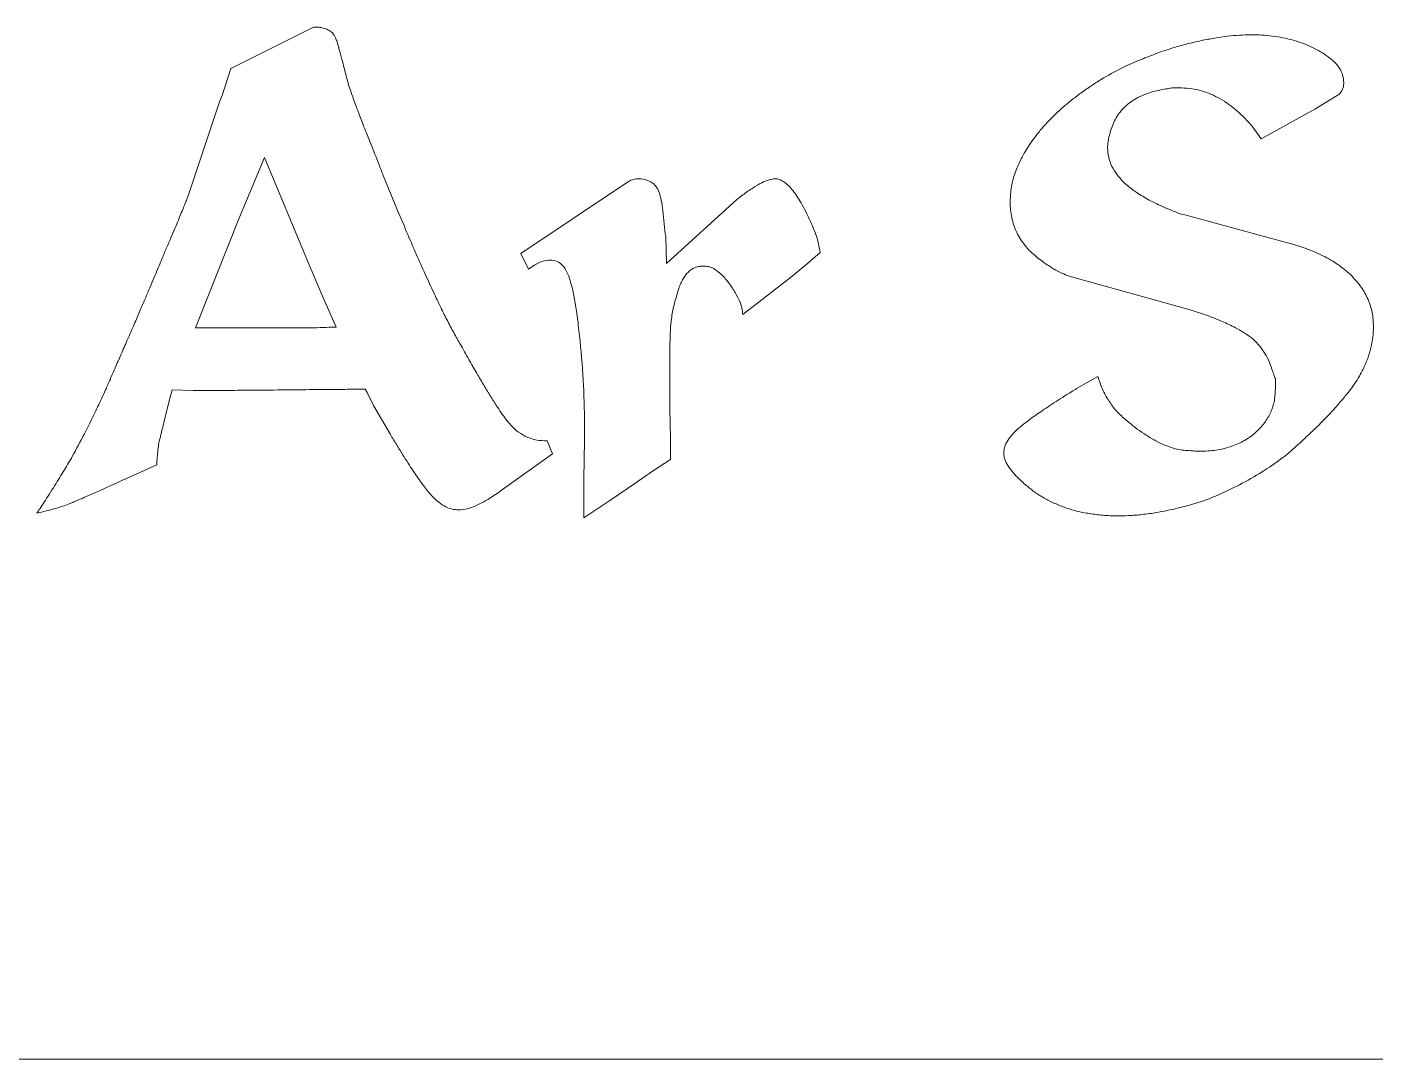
# Model space of a CAD drawing. Header units: millimetres. Extents: x -30 to 30, y -30 to 30.
# Drawn here: x -3.79 to 15.29, y -30 to -15.4 of the extents above; entities that cross this region are included whole.
import ezdxf

# ---------------------------------------------------------------- set-up
doc = ezdxf.new("R2010")
doc.units = ezdxf.units.MM

msp = doc.modelspace()

# ---------------------------------------------------------------- linework, layer by layer
at = {"color": 7, "linetype": 'Continuous', "lineweight": 15}
for p, q in [((-0.905, -15.982), (0.247, -15.407)), ((-1.031, -16.367), (-0.905, -15.982)), ((-1.068, -16.458), (-1.031, -16.367)), ((12.519, -16.257), (12.419, -16.257)), ((14.758, -16.367), (14.438, -16.558)), ((-1.507, -17.773), (-1.068, -16.458)), ((14.438, -16.558), (13.68, -16.979)), ((13.68, -16.979), (13.561, -16.814)), ((-0.429, -17.243), (-0.611, -17.673)), ((0.202, -18.76), (-0.429, -17.243)), ((1.252, -17.499), (1.435, -17.948)), ((-0.611, -17.673), (-0.795, -18.111)), ((3.198, -18.604), (4.723, -17.581)), ((5.262, -18.742), (6.257, -17.838)), ((6.257, -17.838), (6.341, -17.773)), ((-0.795, -18.111), (-1.407, -19.655)), ((5.216, -18.039), (5.244, -18.322)), ((12.529, -18.039), (12.601, -18.057)), ((12.601, -18.057), (14.054, -18.45)), ((5.244, -18.322), (5.253, -18.359)), ((5.253, -18.359), (5.262, -18.742)), ((3.308, -18.824), (3.198, -18.604)), ((7.436, -18.586), (7.226, -18.77)), ((0.393, -19.207), (0.202, -18.76)), ((3.399, -18.76), (3.308, -18.824)), ((7.226, -18.77), (7.016, -18.943)), ((7.016, -18.943), (6.341, -19.463)), ((12.675, -19.4), (10.994, -18.933)), ((0.585, -19.646), (0.393, -19.207)), ((12.876, -19.463), (12.675, -19.4)), ((-1.407, -19.655), (-0.2, -19.655)), ((0.484, -19.646), (0.585, -19.646)), ((11.067, -20.514), (11.368, -20.341)), ((13.881, -20.523), (13.881, -20.377)), ((-1.736, -20.533), (-1.781, -20.687)), ((-1.442, -20.542), (-1.736, -20.533)), ((-1.407, -20.542), (-1.442, -20.542)), ((1.024, -20.568), (0.996, -20.523)), ((1.115, -20.752), (1.024, -20.568)), ((-1.781, -20.687), (-1.827, -20.879)), ((1.353, -21.163), (1.115, -20.752)), ((4.102, -21.264), (4.102, -21.089)), ((3.572, -21.254), (3.646, -21.437)), ((5.318, -21.199), (5.318, -21.519)), ((3.646, -21.437), (2.906, -21.967)), ((5.318, -21.519), (5.061, -21.684)), ((-1.954, -21.591), (-2.383, -21.784)), ((5.061, -21.684), (4.814, -21.857)), ((4.814, -21.857), (4.459, -22.095)), ((4.459, -22.095), (4.093, -22.341)), ((-22, -30), (22, -30))]:
    msp.add_line(p, q, dxfattribs=at)
for points, knots in [([(0.247, -15.407), (0.261, -15.403), (0.293, -15.395), (0.346, -15.4), (0.405, -15.412), (0.445, -15.427), (0.466, -15.435)], [0, 0, 0, 0, 0.203547, 0.432533, 0.695878, 1, 1, 1, 1]), ([(0.466, -15.435), (0.489, -15.447), (0.538, -15.473), (0.569, -15.533), (0.588, -15.579), (0.599, -15.616), (0.614, -15.662), (0.629, -15.718), (0.648, -15.784), (0.668, -15.86), (0.69, -15.946), (0.705, -16.006), (0.713, -16.038)], [0, 0, 0, 0, 0.115481, 0.243071, 0.285576, 0.341735, 0.414129, 0.50222, 0.604677, 0.72098, 0.853555, 1, 1, 1, 1]), ([(12.008, -15.846), (12.079, -15.818), (12.217, -15.763), (12.425, -15.693), (12.629, -15.635), (12.827, -15.589), (13.018, -15.554), (13.199, -15.526), (13.369, -15.512), (13.48, -15.509), (13.533, -15.508)], [0, 0, 0, 0, 0.145113, 0.28449, 0.419204, 0.548761, 0.672818, 0.789272, 0.89817, 1, 1, 1, 1]), ([(13.533, -15.508), (13.586, -15.508), (13.688, -15.509), (13.838, -15.525), (13.982, -15.546), (14.119, -15.579), (14.25, -15.619), (14.375, -15.669), (14.492, -15.729), (14.566, -15.776), (14.602, -15.8)], [0, 0, 0, 0, 0.139813, 0.273161, 0.402731, 0.526948, 0.648793, 0.767878, 0.883966, 1, 1, 1, 1]), ([(14.602, -15.8), (14.64, -15.827), (14.71, -15.878), (14.789, -15.973), (14.84, -16.076), (14.846, -16.149), (14.849, -16.184)], [0, 0, 0, 0, 0.29057, 0.54301, 0.775361, 1, 1, 1, 1]), ([(11.415, -16.138), (11.51, -16.083), (11.701, -15.971), (11.905, -15.888), (12.008, -15.846)], [0, 0, 0, 0, 0.499406, 1, 1, 1, 1]), ([(0.713, -16.038), (0.722, -16.072), (0.74, -16.146), (0.776, -16.262), (0.82, -16.392), (0.863, -16.51), (0.905, -16.615), (0.941, -16.708), (0.979, -16.812), (1.027, -16.927), (1.075, -17.055), (1.131, -17.192), (1.191, -17.342), (1.231, -17.446), (1.252, -17.499)], [0, 0, 0, 0, 0.06826, 0.146291, 0.23395, 0.332375, 0.387944, 0.451544, 0.52318, 0.602675, 0.68989, 0.785756, 0.888863, 1, 1, 1, 1]), ([(10.427, -17.024), (10.457, -16.983), (10.516, -16.901), (10.617, -16.785), (10.725, -16.67), (10.844, -16.558), (10.973, -16.449), (11.11, -16.342), (11.258, -16.238), (11.362, -16.172), (11.415, -16.138)], [0, 0, 0, 0, 0.112452, 0.226908, 0.345254, 0.467797, 0.59353, 0.724019, 0.859693, 1, 1, 1, 1]), ([(14.849, -16.184), (14.849, -16.203), (14.847, -16.239), (14.829, -16.29), (14.799, -16.333), (14.772, -16.356), (14.758, -16.367)], [0, 0, 0, 0, 0.2627006, 0.5068914, 0.7486889, 1, 1, 1, 1]), ([(12.309, -16.276), (12.263, -16.285), (12.174, -16.304), (12.048, -16.344), (11.937, -16.392), (11.839, -16.451), (11.756, -16.518), (11.685, -16.594), (11.626, -16.679), (11.583, -16.772), (11.549, -16.864), (11.525, -16.952), (11.509, -17.032), (11.507, -17.083), (11.506, -17.107)], [0, 0, 0, 0, 0.112496, 0.215554, 0.311422, 0.400446, 0.483636, 0.564929, 0.646047, 0.728268, 0.80724, 0.878692, 0.942403, 1, 1, 1, 1]), ([(12.419, -16.257), (12.398, -16.262), (12.362, -16.271), (12.325, -16.274), (12.309, -16.276)], [0, 0, 0, 0, 0.581907, 1, 1, 1, 1]), ([(13.561, -16.814), (13.523, -16.769), (13.448, -16.683), (13.325, -16.57), (13.2, -16.473), (13.071, -16.394), (12.938, -16.333), (12.802, -16.288), (12.662, -16.263), (12.567, -16.259), (12.519, -16.257)], [0, 0, 0, 0, 0.144084, 0.279652, 0.409324, 0.532206, 0.651341, 0.767373, 0.882863, 1, 1, 1, 1]), ([(10.126, -17.864), (10.13, -17.795), (10.137, -17.653), (10.198, -17.442), (10.293, -17.228), (10.381, -17.094), (10.427, -17.024)], [0, 0, 0, 0, 0.228369, 0.468527, 0.722419, 1, 1, 1, 1]), ([(11.506, -17.107), (11.509, -17.152), (11.515, -17.242), (11.565, -17.374), (11.644, -17.498), (11.754, -17.618), (11.899, -17.73), (12.077, -17.839), (12.289, -17.944), (12.446, -18.006), (12.529, -18.039)], [0, 0, 0, 0, 0.091617, 0.184505, 0.283232, 0.391631, 0.514722, 0.656703, 0.817836, 1, 1, 1, 1]), ([(4.723, -17.581), (4.746, -17.571), (4.792, -17.548), (4.843, -17.546), (4.87, -17.544)], [0, 0, 0, 0, 0.485569, 1, 1, 1, 1]), ([(4.87, -17.544), (4.906, -17.548), (4.981, -17.557), (5.072, -17.604), (5.135, -17.676), (5.17, -17.769), (5.198, -17.892), (5.209, -17.986), (5.216, -18.039)], [0, 0, 0, 0, 0.160627, 0.333737, 0.437598, 0.580259, 0.765104, 1, 1, 1, 1]), ([(6.341, -17.773), (6.389, -17.739), (6.475, -17.676), (6.6, -17.605), (6.704, -17.557), (6.769, -17.548), (6.797, -17.544)], [0, 0, 0, 0, 0.342499, 0.620201, 0.836173, 1, 1, 1, 1]), ([(6.797, -17.544), (6.816, -17.546), (6.858, -17.55), (6.918, -17.583), (6.98, -17.63), (7.042, -17.698), (7.104, -17.784), (7.17, -17.888), (7.235, -18.012), (7.277, -18.101), (7.299, -18.148)], [0, 0, 0, 0, 0.072081, 0.153119, 0.246632, 0.357653, 0.488379, 0.637405, 0.808232, 1, 1, 1, 1]), ([(-1.836, -18.569), (-1.815, -18.518), (-1.774, -18.421), (-1.714, -18.284), (-1.662, -18.162), (-1.62, -18.054), (-1.58, -17.963), (-1.55, -17.886), (-1.526, -17.825), (-1.513, -17.789), (-1.507, -17.773)], [0, 0, 0, 0, 0.19186, 0.365784, 0.520566, 0.654808, 0.769685, 0.865449, 0.942695, 1, 1, 1, 1]), ([(10.501, -18.651), (10.471, -18.625), (10.412, -18.576), (10.337, -18.49), (10.271, -18.4), (10.218, -18.304), (10.176, -18.203), (10.148, -18.095), (10.128, -17.982), (10.127, -17.904), (10.126, -17.864)], [0, 0, 0, 0, 0.130632, 0.256038, 0.378681, 0.499203, 0.619306, 0.742124, 0.868177, 1, 1, 1, 1]), ([(1.435, -17.948), (1.484, -18.063), (1.577, -18.284), (1.713, -18.601), (1.841, -18.887), (1.925, -19.068), (1.965, -19.153)], [0, 0, 0, 0, 0.285587, 0.546791, 0.785356, 1, 1, 1, 1]), ([(7.299, -18.148), (7.33, -18.218), (7.393, -18.358), (7.422, -18.509), (7.436, -18.586)], [0, 0, 0, 0, 0.492539, 1, 1, 1, 1]), ([(14.054, -18.45), (14.103, -18.464), (14.198, -18.491), (14.335, -18.539), (14.464, -18.59), (14.582, -18.647), (14.692, -18.708), (14.791, -18.775), (14.882, -18.844), (14.963, -18.918), (15.034, -18.997), (15.099, -19.076), (15.15, -19.163), (15.195, -19.251), (15.227, -19.343), (15.254, -19.437), (15.266, -19.536), (15.268, -19.603), (15.27, -19.637)], [0, 0, 0, 0, 0.083366, 0.161915, 0.237178, 0.308985, 0.376671, 0.441562, 0.504198, 0.563811, 0.62139, 0.677269, 0.731224, 0.784991, 0.837824, 0.890736, 0.944493, 1, 1, 1, 1]), ([(-2.274, -19.601), (-2.247, -19.538), (-2.195, -19.419), (-2.123, -19.247), (-2.057, -19.093), (-1.999, -18.955), (-1.947, -18.835), (-1.903, -18.732), (-1.868, -18.644), (-1.846, -18.592), (-1.836, -18.569)], [0, 0, 0, 0, 0.182194, 0.348602, 0.498599, 0.631724, 0.74844, 0.848284, 0.93235, 1, 1, 1, 1]), ([(3.618, -18.696), (3.583, -18.699), (3.506, -18.706), (3.436, -18.741), (3.399, -18.76)], [0, 0, 0, 0, 0.458054, 1, 1, 1, 1]), ([(4.102, -21.089), (4.099, -20.883), (4.093, -20.467), (4.053, -20.001), (4.022, -19.693), (4.005, -19.552), (3.986, -19.423), (3.97, -19.306), (3.949, -19.2), (3.931, -19.107), (3.909, -19.025), (3.883, -18.936), (3.845, -18.844), (3.784, -18.758), (3.705, -18.705), (3.647, -18.699), (3.618, -18.696)], [0, 0, 0, 0, 0.242033, 0.489393, 0.549814, 0.605658, 0.656435, 0.703035, 0.745205, 0.782802, 0.815476, 0.844159, 0.892189, 0.931772, 0.966264, 1, 1, 1, 1]), ([(10.994, -18.933), (10.957, -18.92), (10.883, -18.892), (10.79, -18.848), (10.714, -18.803), (10.648, -18.76), (10.576, -18.709), (10.527, -18.671), (10.501, -18.651)], [0, 0, 0, 0, 0.205748, 0.418854, 0.537063, 0.672425, 0.828374, 1, 1, 1, 1]), ([(5.783, -18.779), (5.764, -18.78), (5.726, -18.782), (5.671, -18.796), (5.622, -18.823), (5.575, -18.857), (5.533, -18.904), (5.497, -18.96), (5.462, -19.024), (5.444, -19.072), (5.435, -19.097)], [0, 0, 0, 0, 0.112769, 0.223618, 0.332229, 0.446082, 0.566229, 0.69804, 0.842889, 1, 1, 1, 1]), ([(5.93, -18.815), (5.907, -18.804), (5.861, -18.783), (5.809, -18.78), (5.783, -18.779)], [0, 0, 0, 0, 0.48393, 1, 1, 1, 1]), ([(6.149, -19.025), (6.116, -18.983), (6.052, -18.903), (5.969, -18.843), (5.93, -18.815)], [0, 0, 0, 0, 0.524977, 1, 1, 1, 1]), ([(6.341, -19.463), (6.338, -19.434), (6.332, -19.368), (6.292, -19.264), (6.23, -19.148), (6.178, -19.068), (6.149, -19.025)], [0, 0, 0, 0, 0.184309, 0.409347, 0.68007, 1, 1, 1, 1]), ([(1.965, -19.153), (1.998, -19.223), (2.063, -19.36), (2.16, -19.558), (2.258, -19.74), (2.325, -19.856), (2.357, -19.911)], [0, 0, 0, 0, 0.273957, 0.531259, 0.773442, 1, 1, 1, 1]), ([(5.435, -19.097), (5.414, -19.167), (5.373, -19.3), (5.337, -19.469), (5.321, -19.609), (5.314, -19.731), (5.309, -19.874), (5.309, -19.976), (5.309, -20.03)], [0, 0, 0, 0, 0.2310548, 0.4391186, 0.5473369, 0.6760353, 0.8268991, 1, 1, 1, 1]), ([(13.844, -20.276), (13.829, -20.229), (13.801, -20.138), (13.736, -20.015), (13.659, -19.906), (13.564, -19.809), (13.441, -19.721), (13.286, -19.634), (13.094, -19.547), (12.952, -19.493), (12.876, -19.463)], [0, 0, 0, 0, 0.1108757, 0.2154151, 0.3149279, 0.4131082, 0.5223887, 0.6557008, 0.815253, 1, 1, 1, 1]), ([(-3.151, -21.474), (-3.093, -21.367), (-2.981, -21.16), (-2.862, -20.922), (-2.785, -20.756), (-2.735, -20.652), (-2.679, -20.526), (-2.614, -20.381), (-2.542, -20.214), (-2.46, -20.028), (-2.37, -19.821), (-2.307, -19.677), (-2.274, -19.601)], [0, 0, 0, 0, 0.17603, 0.340853, 0.386001, 0.441722, 0.508329, 0.585247, 0.673062, 0.771447, 0.880146, 1, 1, 1, 1]), ([(-0.2, -19.655), (-0.145, -19.655), (-0.032, -19.655), (0.138, -19.656), (0.311, -19.653), (0.427, -19.648), (0.484, -19.646)], [0, 0, 0, 0, 0.243191, 0.492173, 0.746974, 1, 1, 1, 1]), ([(15.27, -19.637), (15.268, -19.687), (15.264, -19.788), (15.235, -19.94), (15.191, -20.092), (15.146, -20.19), (15.123, -20.239)], [0, 0, 0, 0, 0.241377, 0.486354, 0.737764, 1, 1, 1, 1]), ([(2.357, -19.911), (2.397, -19.983), (2.473, -20.121), (2.586, -20.314), (2.687, -20.487), (2.78, -20.638), (2.862, -20.768), (2.936, -20.877), (3, -20.964), (3.072, -21.051), (3.163, -21.135), (3.288, -21.203), (3.425, -21.248), (3.522, -21.252), (3.572, -21.254)], [0, 0, 0, 0, 0.129849, 0.24796, 0.353055, 0.446105, 0.527726, 0.596794, 0.652998, 0.698418, 0.774263, 0.84743, 0.921787, 1, 1, 1, 1]), ([(5.309, -20.03), (5.309, -20.132), (5.309, -20.333), (5.308, -20.63), (5.31, -20.917), (5.315, -21.106), (5.318, -21.199)], [0, 0, 0, 0, 0.261292, 0.515797, 0.761264, 1, 1, 1, 1]), ([(11.368, -20.341), (11.388, -20.403), (11.427, -20.524), (11.521, -20.688), (11.631, -20.839), (11.723, -20.921), (11.77, -20.962)], [0, 0, 0, 0, 0.25834, 0.507252, 0.752255, 1, 1, 1, 1]), ([(13.881, -20.377), (13.873, -20.356), (13.861, -20.322), (13.849, -20.289), (13.844, -20.276)], [0, 0, 0, 0, 0.617067, 1, 1, 1, 1]), ([(15.123, -20.239), (15.106, -20.273), (15.069, -20.343), (15.002, -20.45), (14.917, -20.562), (14.855, -20.638), (14.822, -20.678)], [0, 0, 0, 0, 0.210495, 0.447533, 0.709541, 1, 1, 1, 1]), ([(0.996, -20.523), (0.962, -20.523), (0.888, -20.523), (0.77, -20.523), (0.637, -20.525), (0.489, -20.526), (0.326, -20.527), (0.149, -20.529), (-0.044, -20.53), (-0.246, -20.533), (-0.447, -20.536), (-0.635, -20.536), (-0.806, -20.538), (-0.96, -20.539), (-1.097, -20.54), (-1.216, -20.542), (-1.317, -20.542), (-1.379, -20.542), (-1.407, -20.542)], [0, 0, 0, 0, 0.042903, 0.091856, 0.147412, 0.209018, 0.276675, 0.350381, 0.430688, 0.517051, 0.602863, 0.68152, 0.752476, 0.816283, 0.873489, 0.922995, 0.964798, 1, 1, 1, 1]), ([(10.035, -21.427), (10.038, -21.397), (10.044, -21.334), (10.093, -21.241), (10.168, -21.146), (10.252, -21.069), (10.334, -21.003), (10.407, -20.946), (10.492, -20.886), (10.587, -20.822), (10.692, -20.751), (10.808, -20.676), (10.934, -20.596), (11.021, -20.542), (11.067, -20.514)], [0, 0, 0, 0, 0.0633214, 0.1346523, 0.2184107, 0.3173641, 0.3750428, 0.4408892, 0.514394, 0.5956167, 0.6843372, 0.782119, 0.8869079, 1, 1, 1, 1]), ([(12.811, -21.4), (12.85, -21.399), (12.926, -21.398), (13.037, -21.385), (13.143, -21.366), (13.242, -21.338), (13.337, -21.304), (13.425, -21.26), (13.508, -21.21), (13.584, -21.15), (13.654, -21.086), (13.714, -21.016), (13.765, -20.944), (13.809, -20.868), (13.839, -20.787), (13.865, -20.703), (13.877, -20.614), (13.879, -20.554), (13.881, -20.523)], [0, 0, 0, 0, 0.075327, 0.147599, 0.21639, 0.283019, 0.347703, 0.411596, 0.473806, 0.536607, 0.598357, 0.657187, 0.714867, 0.770789, 0.826867, 0.88292, 0.940872, 1, 1, 1, 1]), ([(14.822, -20.678), (14.778, -20.728), (14.689, -20.83), (14.543, -20.984), (14.382, -21.14), (14.268, -21.245), (14.21, -21.299)], [0, 0, 0, 0, 0.226422, 0.468566, 0.72671, 1, 1, 1, 1]), ([(-1.827, -20.879), (-1.84, -20.931), (-1.866, -21.043), (-1.912, -21.215), (-1.947, -21.401), (-1.952, -21.528), (-1.954, -21.591)], [0, 0, 0, 0, 0.223121, 0.474516, 0.73717, 1, 1, 1, 1]), ([(11.77, -20.962), (11.812, -20.996), (11.892, -21.062), (12.013, -21.149), (12.132, -21.222), (12.244, -21.284), (12.354, -21.33), (12.458, -21.365), (12.559, -21.386), (12.625, -21.389), (12.657, -21.39)], [0, 0, 0, 0, 0.160288, 0.309465, 0.447308, 0.575805, 0.693271, 0.802847, 0.90491, 1, 1, 1, 1]), ([(2.32, -22.231), (2.285, -22.228), (2.213, -22.222), (2.108, -22.175), (2.006, -22.102), (1.925, -22.02), (1.859, -21.937), (1.802, -21.862), (1.74, -21.774), (1.673, -21.675), (1.6, -21.564), (1.522, -21.441), (1.439, -21.306), (1.382, -21.212), (1.353, -21.163)], [0, 0, 0, 0, 0.070692, 0.144594, 0.227947, 0.321951, 0.376764, 0.440045, 0.511856, 0.592239, 0.681225, 0.778837, 0.885091, 1, 1, 1, 1]), ([(4.093, -22.341), (4.093, -22.252), (4.093, -22.074), (4.092, -21.806), (4.094, -21.535), (4.099, -21.354), (4.102, -21.264)], [0, 0, 0, 0, 0.246604, 0.495663, 0.747187, 1, 1, 1, 1]), ([(14.21, -21.299), (14.137, -21.365), (13.988, -21.499), (13.821, -21.609), (13.735, -21.665)], [0, 0, 0, 0, 0.4904485, 1, 1, 1, 1]), ([(-3.399, -21.885), (-3.375, -21.846), (-3.33, -21.773), (-3.266, -21.666), (-3.205, -21.568), (-3.169, -21.504), (-3.151, -21.474)], [0, 0, 0, 0, 0.280714, 0.541576, 0.780229, 1, 1, 1, 1]), ([(10.345, -21.875), (10.321, -21.854), (10.274, -21.813), (10.211, -21.75), (10.157, -21.69), (10.113, -21.633), (10.079, -21.579), (10.054, -21.526), (10.039, -21.476), (10.036, -21.443), (10.035, -21.427)], [0, 0, 0, 0, 0.174102, 0.334545, 0.47685, 0.604962, 0.721713, 0.823235, 0.916737, 1, 1, 1, 1]), ([(12.657, -21.39), (12.686, -21.393), (12.738, -21.397), (12.789, -21.399), (12.811, -21.4)], [0, 0, 0, 0, 0.573133, 1, 1, 1, 1]), ([(13.735, -21.665), (13.629, -21.73), (13.421, -21.854), (13.103, -22.01), (12.789, -22.131), (12.578, -22.186), (12.474, -22.212)], [0, 0, 0, 0, 0.270227, 0.525797, 0.768458, 1, 1, 1, 1]), ([(-2.383, -21.784), (-2.434, -21.808), (-2.531, -21.853), (-2.669, -21.914), (-2.793, -21.97), (-2.901, -22.019), (-2.996, -22.06), (-3.076, -22.094), (-3.141, -22.122), (-3.211, -22.151), (-3.295, -22.18), (-3.402, -22.213), (-3.523, -22.246), (-3.609, -22.266), (-3.654, -22.277)], [0, 0, 0, 0, 0.122549, 0.233885, 0.332644, 0.420592, 0.49557, 0.559746, 0.61134, 0.652137, 0.724987, 0.807028, 0.898362, 1, 1, 1, 1]), ([(-3.654, -22.277), (-3.638, -22.254), (-3.603, -22.202), (-3.545, -22.114), (-3.475, -22.006), (-3.425, -21.927), (-3.399, -21.885)], [0, 0, 0, 0, 0.176959, 0.403251, 0.678894, 1, 1, 1, 1]), ([(11.67, -22.314), (11.601, -22.313), (11.468, -22.312), (11.274, -22.287), (11.09, -22.255), (10.918, -22.204), (10.757, -22.14), (10.607, -22.065), (10.469, -21.978), (10.386, -21.909), (10.345, -21.875)], [0, 0, 0, 0, 0.143723, 0.279945, 0.411, 0.536521, 0.657161, 0.774454, 0.887827, 1, 1, 1, 1]), ([(2.906, -21.967), (2.848, -22.006), (2.742, -22.078), (2.587, -22.164), (2.449, -22.218), (2.36, -22.227), (2.32, -22.231)], [0, 0, 0, 0, 0.3211322, 0.5910587, 0.8152854, 1, 1, 1, 1]), ([(12.474, -22.212), (12.401, -22.228), (12.258, -22.259), (12.05, -22.29), (11.855, -22.31), (11.73, -22.313), (11.67, -22.314)], [0, 0, 0, 0, 0.278715, 0.536971, 0.777082, 1, 1, 1, 1])]:
    msp.add_open_spline(points, degree=3, knots=knots, dxfattribs=at)

doc.saveas('drawing.dxf')
